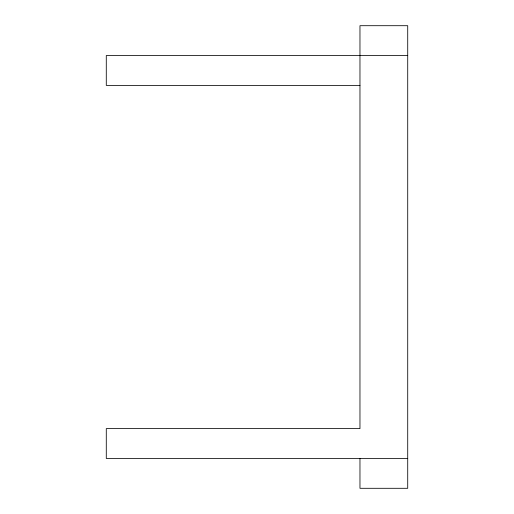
<?xml version="1.0" encoding="UTF-8"?>
<svg xmlns="http://www.w3.org/2000/svg" width="514" height="514" viewBox="0 0 514 514"><rect width="100%" height="100%" fill="white"/><g stroke="black" fill="none" stroke-linecap="round" stroke-linejoin="round"><path stroke-width="0.77" d="M407.718 55.544L106.282 55.544L106.282 85.388L359.967 85.388M407.718 458.456L106.282 458.456L106.282 428.612L359.967 428.612L359.967 25.7L407.718 25.7L407.718 488.3L359.967 488.3L359.967 458.456"/></g></svg>
